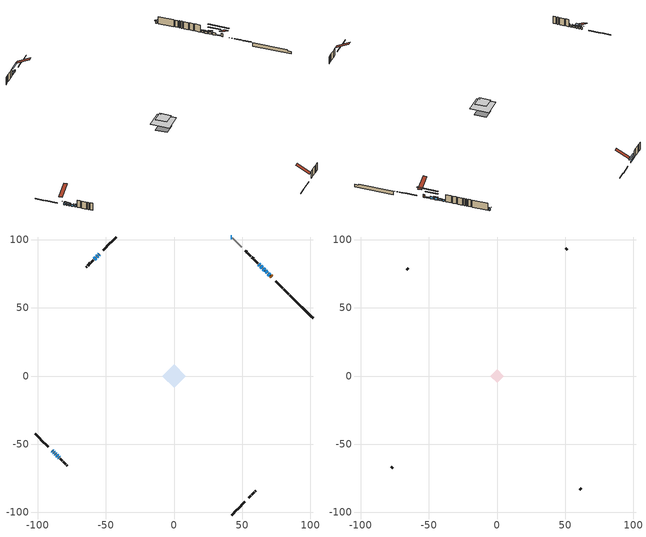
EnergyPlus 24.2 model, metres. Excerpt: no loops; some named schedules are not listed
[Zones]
conditioned space
 floor outside (Floor1 construction): -0.59,0 0,0.59 0.59,0 0,-0.59 z0.3
 floor outside (Floor3 construction): -1.14,0 0,1.14 1.14,0 0,-1.14 z0.3
 floor othersidecoefficients (Floor2 construction): -2.28,0 0,2.28 2.28,0 0,-2.28 z0.3
 floor adiabatic (AdiabaticFloorConstruction): -8.45,0 0,8.45 8.45,0 0,-8.45 z2.74
 floor foundation (Slab1 construction): -5.33,0 0,5.33 5.33,0 0,-5.33 z-2.06
 wall outside (RimJoist1 construction): 42.24,-101.97 45.94,-98.27 / -101.97,-42.24 -98.27,-45.94 / -42.24,101.97 -45.94,98.27 / 84.22,59.99 80.52,63.69 z0.3:0.6
 wall outside (RimJoist2 construction): 46.6,-97.61 51.9,-92.31 / -97.61,-46.6 -92.31,-51.9 / -46.6,97.61 -51.9,92.31 / 79.86,64.34 74.56,69.65 z0.3:0.6
 wall outside (AdiabaticWallConstruction 1): 71.58,72.63 70.82,73.39 z0.3:2.33
 wall outside (AdiabaticWallConstruction): -54.88,89.33 -55.3,88.91 z0.3:1.24; -89.33,-54.88 -88.89,-55.32 / -88.24,-55.97 -87.8,-56.4 / -84.56,-59.65 -84.13,-60.08 z0.3:1.67; -55.95,88.25 -56.82,87.39 z0.3:1.32; 70.16,74.05 69.08,75.13 / -57.47,86.74 -58.55,85.66 z0.3:0.91; -87.15,-57.06 -86.73,-57.47 z0.3:1.54; 68.43,75.78 67.13,77.08 / 66.48,77.73 65.4,78.81 z0.3:1.82; 42.24,101.97 41.73,101.97 z0.3:1.83; 64.74,79.47 63.66,80.55 / 63.01,81.2 62.14,82.06 / -86.08,-58.13 -85.22,-58.99 z0.3:1.52
 wall outside (Wall2 construction): 54.88,-89.32 56.33,-87.88 / -83.47,-60.74 -82.03,-62.18 / -59.21,85 -60.65,83.56 / 58.37,85.84 56.93,87.28 z0.3:5.18
 wall outside (Wall3 construction): 56.98,-87.22 59,-85.21 / -81.37,-62.84 -79.35,-64.86 / -61.31,82.9 -63.33,80.88 / 56.27,87.94 54.25,89.96 z0.3:5.18
 wall outside (Wall4 construction): 59.66,-84.55 60.09,-84.12 / -78.69,-65.51 -78.27,-65.94 / -63.98,80.22 -64.41,79.8 / 53.59,90.62 53.17,91.04 z0.3:5.18
 wall foundation (FoundationWall1 construction): 84.88,59.33,-2.06 84.88,59.33,0.3 100.26,43.95,0.3 100.26,43.95,-0.47 101.97,42.24,-0.47 101.97,42.24,-2.06
 wall othersidecoefficients (Wall1 construction): 61.49,82.72 59.03,85.18 z0.3:5.18
 wall othersidecoefficients (Wall5 construction): 52.51,91.7 52.18,92.03 z0.3:5.18
 wall adiabatic (Wall8 construction): 49.76,94.45 42.89,101.31 z0.3:5.18
 window (WindowConstruction 10): -54.88,89.32 -55.3,88.91 z0.3:1.24
 window (WindowConstruction 7): -89.32,-54.88 -88.89,-55.31 z0.3:1.67
 window (WindowConstruction 8): -88.24,-55.97 -87.81,-56.4 z0.3:1.67
 window (WindowConstruction 9): -55.95,88.25 -56.82,87.39 z0.3:1.31
 window (WindowConstruction 12): 70.16,74.05 69.08,75.13 z0.3:0.91
 window (WindowConstruction 13): -57.47,86.74 -58.55,85.66 z0.3:0.91
 window (WindowConstruction 11): -87.15,-57.06 -86.73,-57.47 z0.3:1.54
 window (WindowConstruction): 68.43,75.78 67.13,77.08 z0.3:1.82
 window (WindowConstruction 1): 66.48,77.73 65.4,78.81 z0.3:1.82
 window (WindowConstruction 2): 42.24,101.97 41.73,101.97 z0.3:1.82
 window (WindowConstruction 3): 64.74,79.47 63.66,80.54 z0.3:1.52
 window (WindowConstruction 4): 63.01,81.2 62.14,82.06 z0.3:1.52
 window (WindowConstruction 5): -86.08,-58.13 -85.22,-58.99 z0.3:1.52
 window (WindowConstruction 6): -84.56,-59.65 -84.13,-60.08 z0.3:1.67
 door (Door): 71.58,72.63 70.82,73.39 z0.3:2.33
 ceiling adiabatic (AdiabaticFloorConstruction): 0,-8.45 8.45,0 0,8.45 -8.45,0 z2.74
attic - vented
 floor to conditioned space (Floor4 construction Reversed): -5.08,0 0,5.08 5.08,0 0,-5.08 z5.18
 floor to conditioned space (Floor5 construction Reversed): -3.83,0 0,3.83 3.83,0 0,-3.83 z5.18
 wall outside (Wall6 construction): 60.74,-83.46 61.84,-82.36 / -77.61,-66.6 -76.51,-67.7 / -65.07,79.14 -66.17,78.04 / 51.52,92.69 50.42,93.79 z0.3:5.18
 roof outside (Roof1 construction): 54.23,-89.98,5.18 48.24,-84,9.41 46.57,-85.67,9.41 52.55,-91.65,5.18; -89.98,-54.23,5.18 -84,-48.24,9.41 -85.67,-46.57,9.41 -91.65,-52.55,5.18; -54.23,89.98,5.18 -48.24,84,9.41 -46.57,85.67,9.41 -52.55,91.65,5.18; 72.23,71.98,5.18 66.25,65.99,9.41 67.92,64.32,9.41 73.91,70.3,5.18
shading: -57.56,86.65 -52.62,91.59 -53.05,92.02 -57.99,87.08 z4.44; -88.25,-55.96 -89.97,-54.24 -90.18,-54.45 -88.46,-56.17 z2.58; -87.37,-56.83 -88.67,-55.54 -88.88,-55.75 -87.59,-57.05 z2.28; -56.92,87.29 -55.85,88.36 -56.28,88.79 -57.35,87.72 z1.46; 64.99,79.22 74.26,69.95 74.69,70.38 65.42,79.65 z6.7; -58.98,85.23 -57.04,87.17 -57.47,87.6 -59.41,85.66 z1.52; -86.2,-58.01 -87.69,-56.52 -88.98,-57.82 -87.49,-59.3 z2.3; 64.98,79.23 70.58,73.63 71.01,74.06 65.41,79.66 z4.88; 64.97,79.24 66.91,77.3 67.34,77.73 65.4,79.67 z2.43; 41.12,101.97 42.85,101.97 42.85,102.43 41.12,102.43 z2.43; 63.56,80.65 64.85,79.36 65.28,79.79 63.99,81.08 z1.67; 62.04,82.17 63.11,81.1 63.54,81.53 62.47,82.6 z1.67; -85.11,-59.1 -86.18,-58.02 -86.61,-58.46 -85.54,-59.53 z1.67; -83.7,-60.51 -84.99,-59.22 -85.2,-59.43 -83.91,-60.72 z2.28
[Building]
Building 1: Terrain=Suburbs
[Site:Location]
Edmonton Intl AP_AB: Latitude {deg}=53.31; Longitude {deg}=-113.58; Time Zone {hr}=-7; Elevation {m}=723; Keep Site Location Information=Yes
[Site:GroundTemperature:Shallow]
-1.56185, -3.61833, -3.78302, -2.80711, 1.11059, 5.01004, 8.39065, 10.5322, 10.7141, 8.97234, 5.67794, 1.89811
[Site:WaterMainsTemperature]
Calculation Method=Schedule; Temperature Schedule=mains temperature schedule
[Material] Roughness=Rough; Thermal Absorptance=0.9
Name | Thickness {m} | Conductivity {W/m-K} | Density {kg/m3} | Specific Heat {J/kg-K} | Solar Absorptance | Visible Absorptance
asphalt or fiberglass shingles | 0.00635 | 0.162714 | 1121.4 | 1465.45 | 0.4 | 0.4
ceiling loosefill ins | 0.338667 | 0.0480833 | 16.02 | 1046.75 | 0.7 | 0.7
ceiling loosefill ins 1 | 0.254 | 0.0480833 | 16.02 | 1046.75 | 0.7 | 0.7
ceiling stud and cavity | 0.1397 | 0.273574 | 65.682 | 1177.47 | 0.7 | 0.7
ceiling stud and cavity 1 | 0.1397 | 0.0977058 | 65.682 | 1177.47 | 0.7 | 0.7
concrete 4.0 in. | 0.1016 | 1.803125 | 2242.8 | 837.4 | 0.7 | 0.7
concrete 8.0 in. | 0.2032 | 1.803125 | 2242.8 | 837.4 | 0.7 | 0.7
door material | 0.04445 | 0.053851 | 512.64 | 1214.23 | 0.7 | 0.7
exterior vertical ins | 0.0878006 | 0.029427 | 32.04 | 1214.23 | 0.7 | 0.7
floor covering | 0.0127 | 0.0433444 | 54.468 | 1339.84 | 0.6 | 0.6
floor rigid ins | 0.155448 | 0.029427 | 32.04 | 1214.23 | 0.7 | 0.7
floor rigid ins 1; wall rigid ins 2 | 0.512978 | 0.029427 | 32.04 | 1214.23 | 0.7 | 0.7
floor stud and cavity | 0.1397 | 0.086689 | 92.3553 | 1139.71 | 0.7 | 0.7
floor stud and cavity 1 | 0.1397 | 0.0876757 | 92.3553 | 1139.71 | 0.7 | 0.7
floor stud and cavity 2 | 0.1397 | 0.0902386 | 92.3553 | 1139.71 | 0.7 | 0.7
floor stud and cavity 3 | 0.1397 | 1.75129 | 37.0049 | 1207.88 | 0.7 | 0.7
furniture material conditioned space 1 | 0.1524 | 0.115458 | 640.8 | 1214.23 | 0.6 | 0.6
gypsum board | 0.0127 | 0.160291 | 801 | 837.4 | 0.6 | 0.6
gypsum board 1 | 0.0127 | 0.160291 | 801 | 837.4 | 0.7 | 0.7
osb sheathing 0.5 in. | 0.0127 | 0.115458 | 512.64 | 1214.23 | 0.7 | 0.7
osb sheathing 0.75 in. | 0.01905 | 0.115458 | 512.64 | 1214.23 | 0.7 | 0.7
osb sheathing 2.0 in. | 0.0508 | 0.115458 | 512.64 | 1214.23 | 0.7 | 0.7
rim joist rigid ins; wall rigid ins 1 | 0.051816 | 0.029427 | 32.04 | 1214.23 | 0.7 | 0.7
rim joist stud and cavity | 0.0508 | 0.0442091 | 125.044 | 1163.47 | 0.6 | 0.6
rim joist stud and cavity 1 | 0.0508 | 0.0440741 | 125.044 | 1163.47 | 0.6 | 0.6
wall rigid ins | 0.051816 | 0.029427 | 32.04 | 1214.23 | 0.4 | 0.4
wall stud and cavity | 0.1397 | 0.256312 | 139.0536 | 1170.24 | 0.7 | 0.7
wall stud and cavity 1 | 0.1397 | 0.215597 | 139.0536 | 1170.24 | 0.7 | 0.7
wall stud and cavity 2 | 0.1397 | 0.202397 | 139.0536 | 1170.24 | 0.7 | 0.7
wall stud and cavity 3 | 0.1397 | 0.486764 | 139.0536 | 1170.24 | 0.7 | 0.7
wall stud and cavity 4 | 0.1397 | 0.286899 | 139.0536 | 1170.24 | 0.7 | 0.7
wall stud and cavity 5 | 0.0889 | 6.1454 | 50.32683 | 1063.81 | 0.6 | 0.6
wall stud and cavity 6 | 0.1397 | 0.16374 | 139.0536 | 1170.24 | 0.7 | 0.7
wall stud and cavity 7 | 0.0889 | 0.380278 | 52.3479 | 1209.89 | 0.7 | 0.7
wall stud and cavity 8 | 0.0889 | 0.391764 | 83.0341 | 1211.67 | 0.7 | 0.7
wood siding | 0.0254 | 0.102417 | 544.68 | 1172.36 | 0.4 | 0.4
wood siding 1 | 0.00254 | 0.102417 | 544.68 | 1172.36 | 0.4 | 0.4
wood siding 2; wood siding 3; wood siding 4 | 0.0254 | 0.102417 | 544.68 | 1172.36 | 0.7 | 0.7
[WindowMaterial:SimpleGlazingSystem]
Name | U-Factor {W/m2-K} | Solar Heat Gain Coefficient
WindowMaterial | 1.16229 | 0.42
WindowMaterial 1 | 1.17648 | 0.41
WindowMaterial 10 | 1.913486 | 0.34
WindowMaterial 11 | 1.46095 | 0.33
WindowMaterial 2 | 1.342847 | 0.37
WindowMaterial 3 | 1.376915 | 0.36
WindowMaterial 4 | 1.42575 | 0.34
WindowMaterial 5 | 1.308779 | 0.38
WindowMaterial 6 | 1.47174 | 0.33
WindowMaterial 7 | 1.36386 | 0.36
WindowMaterial 8 | 1.72838 | 0.4
WindowMaterial 9 | 1.70567 | 0.41
[Construction]
AdiabaticFloorConstruction: floor stud and cavity 3, floor rigid ins 1, osb sheathing 0.75 in., floor covering
AdiabaticWallConstruction: wood siding 3, wall rigid ins 2, wall stud and cavity 7, gypsum board
AdiabaticWallConstruction 1: wood siding 4, wall rigid ins 2, wall stud and cavity 7, gypsum board
Door: door material
Floor1 construction: floor stud and cavity, floor rigid ins, osb sheathing 0.75 in., floor covering
Floor2 construction: floor stud and cavity 1, floor rigid ins, osb sheathing 0.75 in., floor covering
Floor3 construction: floor stud and cavity 2, floor rigid ins, osb sheathing 0.75 in., floor covering
Floor4 construction Reversed: gypsum board, ceiling stud and cavity, ceiling loosefill ins
Floor5 construction Reversed: gypsum board, ceiling stud and cavity 1, ceiling loosefill ins 1
FoundationWall1 construction: concrete 8.0 in., gypsum board 1
furniture construction conditioned space 1: furniture material conditioned space 1
PartitionWallConstruction: gypsum board, wall stud and cavity 8, gypsum board
RimJoist1 construction: wood siding 2, rim joist rigid ins, osb sheathing 2.0 in., rim joist stud and cavity
RimJoist2 construction: wood siding 2, rim joist rigid ins, osb sheathing 2.0 in., rim joist stud and cavity 1
Roof1 construction: asphalt or fiberglass shingles
Slab1 construction: concrete 4.0 in.
Wall1 construction: wall rigid ins, osb sheathing 0.5 in., wall stud and cavity, gypsum board
Wall2 construction: wood siding, wall rigid ins 1, osb sheathing 0.5 in., wall stud and cavity 1, gypsum board
Wall3 construction: wood siding, wall rigid ins 1, osb sheathing 0.5 in., wall stud and cavity 2, gypsum board
Wall4 construction: wood siding, wall rigid ins 1, osb sheathing 0.5 in., wall stud and cavity 3, gypsum board
Wall5 construction: wall rigid ins, osb sheathing 0.5 in., wall stud and cavity 4, gypsum board
Wall6 construction: wood siding 1, wall stud and cavity 5
Wall8 construction: wall rigid ins, osb sheathing 0.5 in., wall stud and cavity 6, gypsum board
WindowConstruction: WindowMaterial
WindowConstruction 1: WindowMaterial 1
WindowConstruction 10: WindowMaterial 8
WindowConstruction 11: WindowMaterial 9
WindowConstruction 12: WindowMaterial 10
WindowConstruction 13: WindowMaterial 11
WindowConstruction 2: WindowMaterial 2
WindowConstruction 3: WindowMaterial 3
WindowConstruction 4; WindowConstruction 5: WindowMaterial 4
WindowConstruction 6; WindowConstruction 7: WindowMaterial 5
WindowConstruction 8: WindowMaterial 6
WindowConstruction 9: WindowMaterial 7
[Zone] Multiplier=1; Part of Total Floor Area=Yes
Name | Volume {m3}
attic - vented | 54.256
conditioned space | 564.7
[Space]
Name | Zone | Volume {m3}
attic - vented 1 | attic - vented | 54.256
conditioned space 1 | conditioned space | 564.7
[ZoneInfiltration:EffectiveLeakageArea]
infil attic - vented 1: Zone or Space=attic - vented 1; Schedule=Always On Discrete; Effective Air Leakage Area {cm2}=2814.61; Stack Coefficient=0.000633315; Wind Coefficient=1.70032e-05
[ZoneMixing]
whole house fan mix: Zone or Space=attic - vented; Schedule=Always On Continuous; Design Flow Rate Calculation Method=Flow/Zone; Design Flow Rate {m3/s}=0; Source Zone or Space=conditioned space
[SurfaceProperty:OtherSideCoefficients]
other non-freezing space: Combined Convective/Radiative Film Coefficient {W/m2-K}=8.35; Constant Temperature Coefficient=1; External Dry-Bulb Temperature Coefficient=0; Ground Temperature Coefficient=0; Wind Speed Coefficient=0; Zone Air Temperature Coefficient=0; Constant Temperature Schedule=other non-freezing space; Previous Other Side Temperature Coefficient=0
[SurfaceProperty:ExposedFoundationPerimeter]
Slab1: Exposed Perimeter Calculation Method=TotalExposedPerimeter; Total Exposed Perimeter {m}=24.171
[InternalMass] Zone or ZoneList=conditioned space; Space or SpaceList=conditioned space 1
Name | Construction | Surface Area {m2}
furniture mass conditioned space 1 | furniture construction conditioned space 1 | 85.2558
partition wall mass | PartitionWallConstruction | 213.14
[Lights]
interior lighting: Zone or ZoneList or Space or SpaceList=conditioned space 1; Schedule=interior lighting schedule; Design Level Calculation Method=LightingLevel; Lighting Level {W}=343.2; Return Air Fraction=0; Fraction Radiant=0.6; Fraction Visible=0.2; Fraction Replaceable=1
[People]
occupants: Zone or ZoneList or Space or SpaceList=conditioned space 1; Number of People Schedule=occupants schedule; Number of People Calculation Method=People; Number of People=3; Fraction Radiant=0.314171; Sensible Heat Fraction=0.56303; Activity Level Schedule=occupants activity schedule; Carbon Dioxide Generation Rate {m3/s-W}=0; Enable ASHRAE 55 Comfort Warnings=No; Mean Radiant Temperature Calculation Type=EnclosureAveraged
[ElectricEquipment] Zone or ZoneList or Space or SpaceList=conditioned space 1; Design Level Calculation Method=EquipmentLevel
Name | Schedule | Design Level {W} | Fraction Latent | Fraction Radiant | Fraction Lost
clothes dryer | clothes dryer schedule | 140.772 | 0.015 | 0.081 | 0.85
clothes washer | clothes washer schedule | 32.1985 | 0.03 | 0.162 | 0.7
cooking range | cooking range schedule | 208.969 | 0.08 | 0.432 | 0.2
dishwasher | dishwasher schedule | 66.8632 | 0.3 | 0.18 | 0.4
fridge | fridge schedule | 72.9452 | 0 | 0.6 | 0
mech vent house fan | mech vent house fan schedule | 31.5733 | 0 | 0 | 0.5
mech vent house fan cfis | mech vent house fan cfis schedule | 0 | 0 | 0 | 0
mech vent range fan 0 | mech vent range fan 0 schedule | 57 | 0 | 0 | 1
misc plug loads | misc plug loads schedule | 494.7 | 0.045 | 0.513 | 0.1
whole house fan | Always On Discrete | 0 | 0 | 0 | 1
[OtherEquipment] Zone or ZoneList or Space or SpaceList=conditioned space 1; Design Level Calculation Method=EquipmentLevel
Name | Fuel Type | Schedule | Design Level {W} | Fraction Latent | Fraction Radiant | Fraction Lost
clothes dryer 1 | Electricity | clothes dryer schedule | 0 | 0.015 | 0.081 | 0.85
cooking range 1 | Electricity | cooking range schedule | 0 | 0.08 | 0.432 | 0.2
general water use latent | None | general water use schedule | 59.3978 | 1 | 0 | 0
general water use sensible | None | general water use schedule | -58.539 | 0 | 0.6 | 0
mech vent house fan latent load | None | Always On Discrete | 0 | 1 | 0 | 0
mech vent house fan sensible load | None | Always On Discrete | 0 | 0 | 0 | 0
water heater energy adjustment1 | NaturalGas | Always On Discrete | 0.01 | 0 | 0 | 1
[ZoneInfiltration:DesignFlowRate] Zone or ZoneList or Space or SpaceList=conditioned space 1; Schedule=Always On Discrete; Design Flow Rate Calculation Method=Flow/Zone; Design Flow Rate {m3/s}=0
infil flow; natural vent flow; whole house fan flow
[Foundation:Kiva]
Foundation Kiva 1: Initial Indoor Air Temperature {C}=18; Wall Height Above Grade {m}=0.300015; Wall Depth Below Slab {m}=0.2032; Custom Block Material Name 1=exterior vertical ins; Custom Block Depth 1 {m}=2.36001; Custom Block X Position 1 {m}=0.2159; Custom Block Z Position 1 {m}=0
[Foundation:Kiva:Settings]
Soil Conductivity {W/m-K}=0.849921; Soil Density {kg/m3}=1842.3; Soil Specific Heat {J/kg-K}=418.7; Ground Solar Absorptivity=0.9; Ground Thermal Absorptivity=0.9; Ground Surface Roughness {m}=0.03; Far-Field Width {m}=40; Deep-Ground Boundary Condition=ZeroFlux; Deep-Ground Depth {m}=40; Minimum Cell Dimension {m}=0.2; Maximum Cell Growth Coefficient=3; Simulation Timestep=Timestep
[Exterior:Lights]
exterior lighting: Schedule=exterior lighting schedule; Design Level {W}=75.6
[Schedule:Constant]
Name | Hourly Value
Always On Continuous; mech vent house fan schedule; mech vent house fan cfis schedule; Always On Discrete | 1
other non-freezing space; fridge schedule | 0
occupants activity schedule | 117.228
[Schedule:Week:Daily]
interior lighting schedule Week Rule - Jan1-Jan27: interior lighting schedule day, interior lighting schedule day, interior lighting schedule day, interior lighting schedule day, interior lighting schedule day, interior lighting schedule day, interior lighting schedule day, interior lighting schedule default day, interior lighting schedule default day, interior lighting schedule default day, interior lighting schedule default day, interior lighting schedule default day
interior lighting schedule Week Rule - Jan28-Feb3: interior lighting schedule day, interior lighting schedule day, interior lighting schedule day, interior lighting schedule day, interior lighting schedule day 1, interior lighting schedule day 1, interior lighting schedule day 1, interior lighting schedule default day, interior lighting schedule default day, interior lighting schedule default day, interior lighting schedule default day, interior lighting schedule default day
interior lighting schedule Week Rule - Feb4-Feb24: interior lighting schedule day 1, interior lighting schedule day 1, interior lighting schedule day 1, interior lighting schedule day 1, interior lighting schedule day 1, interior lighting schedule day 1, interior lighting schedule day 1, interior lighting schedule default day, interior lighting schedule default day, interior lighting schedule default day, interior lighting schedule default day, interior lighting schedule default day
interior lighting schedule Week Rule - Feb25-Mar3: interior lighting schedule day 1, interior lighting schedule day 1, interior lighting schedule day 1, interior lighting schedule day 1, interior lighting schedule day 2, interior lighting schedule day 2, interior lighting schedule day 2, interior lighting schedule default day, interior lighting schedule default day, interior lighting schedule default day, interior lighting schedule default day, interior lighting schedule default day
interior lighting schedule Week Rule - Mar4-Mar31: interior lighting schedule day 2, interior lighting schedule day 2, interior lighting schedule day 2, interior lighting schedule day 2, interior lighting schedule day 2, interior lighting schedule day 2, interior lighting schedule day 2, interior lighting schedule default day, interior lighting schedule default day, interior lighting schedule default day, interior lighting schedule default day, interior lighting schedule default day
interior lighting schedule Week Rule - Apr1-Apr28: interior lighting schedule day 3, interior lighting schedule day 3, interior lighting schedule day 3, interior lighting schedule day 3, interior lighting schedule day 3, interior lighting schedule day 3, interior lighting schedule day 3, interior lighting schedule default day, interior lighting schedule default day, interior lighting schedule default day, interior lighting schedule default day, interior lighting schedule default day
interior lighting schedule Week Rule - Apr29-May5: interior lighting schedule day 3, interior lighting schedule day 3, interior lighting schedule day 4, interior lighting schedule day 4, interior lighting schedule day 4, interior lighting schedule day 4, interior lighting schedule day 4, interior lighting schedule default day, interior lighting schedule default day, interior lighting schedule default day, interior lighting schedule default day, interior lighting schedule default day
interior lighting schedule Week Rule - May6-May26: interior lighting schedule day 4, interior lighting schedule day 4, interior lighting schedule day 4, interior lighting schedule day 4, interior lighting schedule day 4, interior lighting schedule day 4, interior lighting schedule day 4, interior lighting schedule default day, interior lighting schedule default day, interior lighting schedule default day, interior lighting schedule default day, interior lighting schedule default day
interior lighting schedule Week Rule - May27-Jun2: interior lighting schedule day 4, interior lighting schedule day 4, interior lighting schedule day 4, interior lighting schedule day 4, interior lighting schedule day 4, interior lighting schedule day 5, interior lighting schedule day 5, interior lighting schedule default day, interior lighting schedule default day, interior lighting schedule default day, interior lighting schedule default day, interior lighting schedule default day
interior lighting schedule Week Rule - Jun3-Jun30: interior lighting schedule day 5, interior lighting schedule day 5, interior lighting schedule day 5, interior lighting schedule day 5, interior lighting schedule day 5, interior lighting schedule day 5, interior lighting schedule day 5, interior lighting schedule default day, interior lighting schedule default day, interior lighting schedule default day, interior lighting schedule default day, interior lighting schedule default day
interior lighting schedule Week Rule - Jul1-Jul28: interior lighting schedule day 6, interior lighting schedule day 6, interior lighting schedule day 6, interior lighting schedule day 6, interior lighting schedule day 6, interior lighting schedule day 6, interior lighting schedule day 6, interior lighting schedule default day, interior lighting schedule default day, interior lighting schedule default day, interior lighting schedule default day, interior lighting schedule default day
interior lighting schedule Week Rule - Jul29-Aug4: interior lighting schedule day 6, interior lighting schedule day 6, interior lighting schedule day 6, interior lighting schedule day 7, interior lighting schedule day 7, interior lighting schedule day 7, interior lighting schedule day 7, interior lighting schedule default day, interior lighting schedule default day, interior lighting schedule default day, interior lighting schedule default day, interior lighting schedule default day
interior lighting schedule Week Rule - Aug5-Aug25: interior lighting schedule day 7, interior lighting schedule day 7, interior lighting schedule day 7, interior lighting schedule day 7, interior lighting schedule day 7, interior lighting schedule day 7, interior lighting schedule day 7, interior lighting schedule default day, interior lighting schedule default day, interior lighting schedule default day, interior lighting schedule default day, interior lighting schedule default day
interior lighting schedule Week Rule - Aug26-Sep1: interior lighting schedule day 7, interior lighting schedule day 7, interior lighting schedule day 7, interior lighting schedule day 7, interior lighting schedule day 7, interior lighting schedule day 7, interior lighting schedule day 8, interior lighting schedule default day, interior lighting schedule default day, interior lighting schedule default day, interior lighting schedule default day, interior lighting schedule default day
interior lighting schedule Week Rule - Sep2-Sep29: interior lighting schedule day 8, interior lighting schedule day 8, interior lighting schedule day 8, interior lighting schedule day 8, interior lighting schedule day 8, interior lighting schedule day 8, interior lighting schedule day 8, interior lighting schedule default day, interior lighting schedule default day, interior lighting schedule default day, interior lighting schedule default day, interior lighting schedule default day
interior lighting schedule Week Rule - Sep30-Oct6: interior lighting schedule day 8, interior lighting schedule day 9, interior lighting schedule day 9, interior lighting schedule day 9, interior lighting schedule day 9, interior lighting schedule day 9, interior lighting schedule day 9, interior lighting schedule default day, interior lighting schedule default day, interior lighting schedule default day, interior lighting schedule default day, interior lighting schedule default day
interior lighting schedule Week Rule - Oct7-Oct27: interior lighting schedule day 9, interior lighting schedule day 9, interior lighting schedule day 9, interior lighting schedule day 9, interior lighting schedule day 9, interior lighting schedule day 9, interior lighting schedule day 9, interior lighting schedule default day, interior lighting schedule default day, interior lighting schedule default day, interior lighting schedule default day, interior lighting schedule default day
interior lighting schedule Week Rule - Oct28-Nov3: interior lighting schedule day 9, interior lighting schedule day 9, interior lighting schedule day 9, interior lighting schedule day 9, interior lighting schedule day 10, interior lighting schedule day 10, interior lighting schedule day 10, interior lighting schedule default day, interior lighting schedule default day, interior lighting schedule default day, interior lighting schedule default day, interior lighting schedule default day
interior lighting schedule Week Rule - Nov4-Nov24: interior lighting schedule day 10, interior lighting schedule day 10, interior lighting schedule day 10, interior lighting schedule day 10, interior lighting schedule day 10, interior lighting schedule day 10, interior lighting schedule day 10, interior lighting schedule default day, interior lighting schedule default day, interior lighting schedule default day, interior lighting schedule default day, interior lighting schedule default day
interior lighting schedule Week Rule - Nov25-Dec1: interior lighting schedule day 10, interior lighting schedule day 10, interior lighting schedule day 10, interior lighting schedule day 10, interior lighting schedule day 10, interior lighting schedule day 10, interior lighting schedule day 11, interior lighting schedule default day, interior lighting schedule default day, interior lighting schedule default day, interior lighting schedule default day, interior lighting schedule default day
interior lighting schedule Week Rule - Dec2-Dec31: interior lighting schedule day 11, interior lighting schedule day 11, interior lighting schedule day 11, interior lighting schedule day 11, interior lighting schedule day 11, interior lighting schedule day 11, interior lighting schedule day 11, interior lighting schedule default day, interior lighting schedule default day, interior lighting schedule default day, interior lighting schedule default day, interior lighting schedule default day
occupants schedule Week Rule - Jan1-Dec31: occupants schedule day, occupants schedule day, occupants schedule day, occupants schedule day, occupants schedule day, occupants schedule day, occupants schedule day, occupants schedule default day, occupants schedule default day, occupants schedule default day, occupants schedule default day, occupants schedule default day
clothes dryer schedule Week Rule - Jan1-Dec31: clothes dryer schedule day, clothes dryer schedule day, clothes dryer schedule day, clothes dryer schedule day, clothes dryer schedule day, clothes dryer schedule day, clothes dryer schedule day, clothes dryer schedule default day, clothes dryer schedule default day, clothes dryer schedule default day, clothes dryer schedule default day, clothes dryer schedule default day
clothes washer schedule Week Rule - Jan1-Dec31: clothes washer schedule day, clothes washer schedule day, clothes washer schedule day, clothes washer schedule day, clothes washer schedule day, clothes washer schedule day, clothes washer schedule day, clothes washer schedule default day, clothes washer schedule default day, clothes washer schedule default day, clothes washer schedule default day, clothes washer schedule default day
cooking range schedule Week Rule - Jan1-Dec31: cooking range schedule day, cooking range schedule day, cooking range schedule day, cooking range schedule day, cooking range schedule day, cooking range schedule day, cooking range schedule day, cooking range schedule default day, cooking range schedule default day, cooking range schedule default day, cooking range schedule default day, cooking range schedule default day
dishwasher schedule Week Rule - Jan1-Dec31: dishwasher schedule day, dishwasher schedule day, dishwasher schedule day, dishwasher schedule day, dishwasher schedule day, dishwasher schedule day, dishwasher schedule day, dishwasher schedule default day, dishwasher schedule default day, dishwasher schedule default day, dishwasher schedule default day, dishwasher schedule default day
mech vent range fan 0 schedule Week Rule - Jan1-Dec31: mech vent range fan 0 schedule day, mech vent range fan 0 schedule day, mech vent range fan 0 schedule day, mech vent range fan 0 schedule day, mech vent range fan 0 schedule day, mech vent range fan 0 schedule day, mech vent range fan 0 schedule day, mech vent range fan 0 schedule default day, mech vent range fan 0 schedule default day, mech vent range fan 0 schedule default day, mech vent range fan 0 schedule default day, mech vent range fan 0 schedule default day
misc plug loads schedule Week Rule - Jan1-Dec31: misc plug loads schedule day, misc plug loads schedule day, misc plug loads schedule day, misc plug loads schedule day, misc plug loads schedule day, misc plug loads schedule day, misc plug loads schedule day, misc plug loads schedule default day, misc plug loads schedule default day, misc plug loads schedule default day, misc plug loads schedule default day, misc plug loads schedule default day
general water use schedule Week Rule - Jan1-Dec31: general water use schedule day, general water use schedule day, general water use schedule day, general water use schedule day, general water use schedule day, general water use schedule day, general water use schedule day, general water use schedule default day, general water use schedule default day, general water use schedule default day, general water use schedule default day, general water use schedule default day
exterior lighting schedule Week Rule - Jan1-Jan27: exterior lighting schedule day, exterior lighting schedule day, exterior lighting schedule day, exterior lighting schedule day, exterior lighting schedule day, exterior lighting schedule day, exterior lighting schedule day, exterior lighting schedule default day, exterior lighting schedule default day, exterior lighting schedule default day, exterior lighting schedule default day, exterior lighting schedule default day
exterior lighting schedule Week Rule - Jan28-Feb3: exterior lighting schedule day, exterior lighting schedule day, exterior lighting schedule day, exterior lighting schedule day, exterior lighting schedule day 1, exterior lighting schedule day 1, exterior lighting schedule day 1, exterior lighting schedule default day, exterior lighting schedule default day, exterior lighting schedule default day, exterior lighting schedule default day, exterior lighting schedule default day
exterior lighting schedule Week Rule - Feb4-Feb24: exterior lighting schedule day 1, exterior lighting schedule day 1, exterior lighting schedule day 1, exterior lighting schedule day 1, exterior lighting schedule day 1, exterior lighting schedule day 1, exterior lighting schedule day 1, exterior lighting schedule default day, exterior lighting schedule default day, exterior lighting schedule default day, exterior lighting schedule default day, exterior lighting schedule default day
exterior lighting schedule Week Rule - Feb25-Mar3: exterior lighting schedule day 1, exterior lighting schedule day 1, exterior lighting schedule day 1, exterior lighting schedule day 1, exterior lighting schedule day 2, exterior lighting schedule day 2, exterior lighting schedule day 2, exterior lighting schedule default day, exterior lighting schedule default day, exterior lighting schedule default day, exterior lighting schedule default day, exterior lighting schedule default day
exterior lighting schedule Week Rule - Mar4-Mar31: exterior lighting schedule day 2, exterior lighting schedule day 2, exterior lighting schedule day 2, exterior lighting schedule day 2, exterior lighting schedule day 2, exterior lighting schedule day 2, exterior lighting schedule day 2, exterior lighting schedule default day, exterior lighting schedule default day, exterior lighting schedule default day, exterior lighting schedule default day, exterior lighting schedule default day
exterior lighting schedule Week Rule - Apr1-Apr28: exterior lighting schedule day 3, exterior lighting schedule day 3, exterior lighting schedule day 3, exterior lighting schedule day 3, exterior lighting schedule day 3, exterior lighting schedule day 3, exterior lighting schedule day 3, exterior lighting schedule default day, exterior lighting schedule default day, exterior lighting schedule default day, exterior lighting schedule default day, exterior lighting schedule default day
exterior lighting schedule Week Rule - Apr29-May5: exterior lighting schedule day 3, exterior lighting schedule day 3, exterior lighting schedule day 4, exterior lighting schedule day 4, exterior lighting schedule day 4, exterior lighting schedule day 4, exterior lighting schedule day 4, exterior lighting schedule default day, exterior lighting schedule default day, exterior lighting schedule default day, exterior lighting schedule default day, exterior lighting schedule default day
exterior lighting schedule Week Rule - May6-May26: exterior lighting schedule day 4, exterior lighting schedule day 4, exterior lighting schedule day 4, exterior lighting schedule day 4, exterior lighting schedule day 4, exterior lighting schedule day 4, exterior lighting schedule day 4, exterior lighting schedule default day, exterior lighting schedule default day, exterior lighting schedule default day, exterior lighting schedule default day, exterior lighting schedule default day
exterior lighting schedule Week Rule - May27-Jun2: exterior lighting schedule day 4, exterior lighting schedule day 4, exterior lighting schedule day 4, exterior lighting schedule day 4, exterior lighting schedule day 4, exterior lighting schedule day 5, exterior lighting schedule day 5, exterior lighting schedule default day, exterior lighting schedule default day, exterior lighting schedule default day, exterior lighting schedule default day, exterior lighting schedule default day
[Schedule:Year]
interior lighting schedule: interior lighting schedule Week Rule - Jan1-Jan27, 1, 1, 1, 27, interior lighting schedule Week Rule - Jan28-Feb3, 1, 28, 2, 3, interior lighting schedule Week Rule - Feb4-Feb24, 2, 4, 2, 24, interior lighting schedule Week Rule - Feb25-Mar3, 2, 25, 3, 3, interior lighting schedule Week Rule - Mar4-Mar31, 3, 4, 3, 31, interior lighting schedule Week Rule - Apr1-Apr28, 4, 1, 4, 28, interior lighting schedule Week Rule - Apr29-May5, 4, 29, 5, 5, interior lighting schedule Week Rule - May6-May26, 5, 6, 5, 26, interior lighting schedule Week Rule - May27-Jun2, 5, 27, 6, 2, interior lighting schedule Week Rule - Jun3-Jun30, 6, 3, 6, 30, interior lighting schedule Week Rule - Jul1-Jul28, 7, 1, 7, 28, interior lighting schedule Week Rule - Jul29-Aug4, 7, 29, 8, 4, interior lighting schedule Week Rule - Aug5-Aug25, 8, 5, 8, 25, interior lighting schedule Week Rule - Aug26-Sep1, 8, 26, 9, 1, interior lighting schedule Week Rule - Sep2-Sep29, 9, 2, 9, 29, interior lighting schedule Week Rule - Sep30-Oct6, 9, 30, 10, 6, interior lighting schedule Week Rule - Oct7-Oct27, 10, 7, 10, 27, interior lighting schedule Week Rule - Oct28-Nov3, 10, 28, 11, 3, interior lighting schedule Week Rule - Nov4-Nov24, 11, 4, 11, 24, interior lighting schedule Week Rule - Nov25-Dec1, 11, 25, 12, 1, interior lighting schedule Week Rule - Dec2-Dec31, 12, 2, 12, 31
occupants schedule: occupants schedule Week Rule - Jan1-Dec31, 1, 1, 12, 31
clothes dryer schedule: clothes dryer schedule Week Rule - Jan1-Dec31, 1, 1, 12, 31
clothes washer schedule: clothes washer schedule Week Rule - Jan1-Dec31, 1, 1, 12, 31
cooking range schedule: cooking range schedule Week Rule - Jan1-Dec31, 1, 1, 12, 31
dishwasher schedule: dishwasher schedule Week Rule - Jan1-Dec31, 1, 1, 12, 31
mech vent range fan 0 schedule: mech vent range fan 0 schedule Week Rule - Jan1-Dec31, 1, 1, 12, 31
misc plug loads schedule: misc plug loads schedule Week Rule - Jan1-Dec31, 1, 1, 12, 31
general water use schedule: general water use schedule Week Rule - Jan1-Dec31, 1, 1, 12, 31
exterior lighting schedule: exterior lighting schedule Week Rule - Jan1-Jan27, 1, 1, 1, 27, exterior lighting schedule Week Rule - Jan28-Feb3, 1, 28, 2, 3, exterior lighting schedule Week Rule - Feb4-Feb24, 2, 4, 2, 24, exterior lighting schedule Week Rule - Feb25-Mar3, 2, 25, 3, 3, exterior lighting schedule Week Rule - Mar4-Mar31, 3, 4, 3, 31, exterior lighting schedule Week Rule - Apr1-Apr28, 4, 1, 4, 28, exterior lighting schedule Week Rule - Apr29-May5, 4, 29, 5, 5, exterior lighting schedule Week Rule - May6-May26, 5, 6, 5, 26, exterior lighting schedule Week Rule - May27-Jun2, 5, 27, 6, 2, exterior lighting schedule Week Rule - Jun3-Jun30, 6, 3, 6, 30, exterior lighting schedule Week Rule - Jul1-Jul28, 7, 1, 7, 28, exterior lighting schedule Week Rule - Jul29-Aug4, 7, 29, 8, 4, exterior lighting schedule Week Rule - Aug5-Aug25, 8, 5, 8, 25, exterior lighting schedule Week Rule - Aug26-Sep1, 8, 26, 9, 1, exterior lighting schedule Week Rule - Sep2-Sep29, 9, 2, 9, 29, exterior lighting schedule Week Rule - Sep30-Oct6, 9, 30, 10, 6, exterior lighting schedule Week Rule - Oct7-Oct27, 10, 7, 10, 27, exterior lighting schedule Week Rule - Oct28-Nov3, 10, 28, 11, 3, exterior lighting schedule Week Rule - Nov4-Nov24, 11, 4, 11, 24, exterior lighting schedule Week Rule - Nov25-Dec1, 11, 25, 12, 1, exterior lighting schedule Week Rule - Dec2-Dec31, 12, 2, 12, 31
[Schedule:Compact]
mains temperature schedule: Through: 01/01, For: AllDays, Until: 24:00, 3.97167, Through: 01/02, For: AllDays, Until: 24:00, 3.90778, Through: 01/03, For: AllDays, Until: 24:00, 3.84556, Through: 01/04, For: AllDays, Until: 24:00, 3.78389, Through: 01/05, For: AllDays, Until: 24:00, 3.72278, Through: 01/06, For: AllDays, Until: 24:00, 3.66278, Through: 01/07, For: AllDays, Until: 24:00, 3.60389, Through: 01/08, For: AllDays, Until: 24:00, 3.54556, Through: 01/09, For: AllDays, Until: 24:00, 3.48833, Through: 01/10, For: AllDays, Until: 24:00, 3.43167, Through: 01/11, For: AllDays, Until: 24:00, 3.37611, Through: 01/12, For: AllDays, Until: 24:00, 3.32167, Through: 01/13, For: AllDays, Until: 24:00, 3.26833, Through: 01/14, For: AllDays, Until: 24:00, 3.21556, Through: 01/15, For: AllDays, Until: 24:00, 3.16444, Through: 01/16, For: AllDays, Until: 24:00, 3.11389, Through: 01/17, For: AllDays, Until: 24:00, 3.06444, Through: 01/18, For: AllDays, Until: 24:00, 3.01611, Through: 01/19, For: AllDays, Until: 24:00, 2.96889, Through: 01/20, For: AllDays, Until: 24:00, 2.92278, Through: 01/21, For: AllDays, Until: 24:00, 2.87722, Through: 01/22, For: AllDays, Until: 24:00, 2.83333, Through: 01/23, For: AllDays, Until: 24:00, 2.79056, Through: 01/24, For: AllDays, Until: 24:00, 2.74889, Through: 01/25, For: AllDays, Until: 24:00, 2.70833, Through: 01/26, For: AllDays, Until: 24:00, 2.66889, Through: 01/27, For: AllDays, Until: 24:00, 2.63056, Through: 01/28, For: AllDays, Until: 24:00, 2.59333, Through: 01/29, For: AllDays, Until: 24:00, 2.55778, Through: 01/30, For: AllDays, Until: 24:00, 2.52278, Through: 01/31, For: AllDays, Until: 24:00, 2.48944, Through: 02/01, For: AllDays, Until: 24:00, 2.45722, Through: 02/02, For: AllDays, Until: 24:00, 2.42611, Through: 02/03, For: AllDays, Until: 24:00, 2.39667, Through: 02/04, For: AllDays, Until: 24:00, 2.36833, Through: 02/05, For: AllDays, Until: 24:00, 2.34111, Through: 02/06, For: AllDays, Until: 24:00, 2.315, Through: 02/07, For: AllDays, Until: 24:00, 2.29056, Through: 02/08, For: AllDays, Until: 24:00, 2.26722, Through: 02/09, For: AllDays, Until: 24:00, 2.245, Through: 02/10, For: AllDays, Until: 24:00, 2.22444, Through: 02/11, For: AllDays, Until: 24:00, 2.20444, Through: 02/12, For: AllDays, Until: 24:00, 2.18667, Through: 02/13, For: AllDays, Until: 24:00, 2.17, Through: 02/14, For: AllDays, Until: 24:00, 2.15444, Through: 02/15, For: AllDays, Until: 24:00, 2.14, Through: 02/16, For: AllDays, Until: 24:00, 2.12722, Through: 02/17, For: AllDays, Until: 24:00, 2.11556, Through: 02/18, For: AllDays, Until: 24:00, 2.10556, Through: 02/19, For: AllDays, Until: 24:00, 2.09667, Through: 02/20, For: AllDays, Until: 24:00, 2.08889, Through: 02/21, For: AllDays, Until: 24:00, 2.08278, Through: 02/22, For: AllDays, Until: 24:00, 2.07833, Through: 02/23, For: AllDays, Until: 24:00, 2.07444, Through: 02/24, For: AllDays, Until: 24:00, 2.07278, Through: 02/25, For: AllDays, Until: 24:00, 2.07167, Through: 02/26, For: AllDays, Until: 24:00, 2.07222, Through: 02/27, For: AllDays, Until: 24:00, 2.07444, Through: 02/28, For: AllDays, Until: 24:00, 2.07778, Through: 03/01, For: AllDays, Until: 24:00, 2.08222, Through: 03/02, For: AllDays, Until: 24:00, 2.08833, Through: 03/03, For: AllDays, Until: 24:00, 2.09556, Through: 03/04, For: AllDays, Until: 24:00, 2.10444, Through: 03/05, For: AllDays, Until: 24:00, 2.11444, Through: 03/06, For: AllDays, Until: 24:00, 2.12556, Through: 03/07, For: AllDays, Until: 24:00, 2.13833, Through: 03/08, For: AllDays, Until: 24:00, 2.15278, Through: 03/09, For: AllDays, Until: 24:00, 2.16778, Through: 03/10, For: AllDays, Until: 24:00, 2.18444, Through: 03/11, For: AllDays, Until: 24:00, 2.20278, Through: 03/12, For: AllDays, Until: 24:00, 2.22167, Through: 03/13, For: AllDays, Until: 24:00, 2.24278, Through: 03/14, For: AllDays, Until: 24:00, 2.26444, Through: 03/15, For: AllDays, Until: 24:00, 2.28778, Through: 03/16, For: AllDays, Until: 24:00, 2.31222, Through: 03/17, For: AllDays, Until: 24:00, 2.33778, Through: 03/18, For: AllDays, Until: 24:00, 2.365, Through: 03/19, For: AllDays, Until: 24:00, 2.39333, Through: 03/20, For: AllDays, Until: 24:00, 2.42278, Through: 03/21, For: AllDays, Until: 24:00, 2.45389, Through: 03/22, For: AllDays, Until: 24:00, 2.48611, Through: 03/23, For: AllDays, Until: 24:00, 2.51889, Through: 03/24, For: AllDays, Until: 24:00, 2.55389, Through: 03/25, For: AllDays, Until: 24:00, 2.58944, Through: 03/26, For: AllDays, Until: 24:00, 2.62611, Through: 03/27, For: AllDays, Until: 24:00, 2.66444, Through: 03/28, For: AllDays, Until: 24:00, 2.70389, Through: 03/29, For: AllDays, Until: 24:00, 2.74389, Through: 03/30, For: AllDays, Until: 24:00, 2.78556, Through: 03/31, For: AllDays, Until: 24:00, 2.82833, Through: 04/01, For: AllDays, Until: 24:00, 2.87222, Through: 04/02, For: AllDays, Until: 24:00, 2.91722, Through: 04/03, For: AllDays, Until: 24:00, 2.96333, Through: 04/04, For: AllDays, Until: 24:00, 3.01056, Through: 04/05, For: AllDays, Until: 24:00, 3.05889, Through: 04/06, For: AllDays, Until: 24:00, 3.10833, Through: 04/07, For: AllDays, Until: 24:00, 3.15833, Through: 04/08, For: AllDays, Until: 24:00, 3.21, Through: 04/09, For: AllDays, Until: 24:00, 3.26222, Through: 04/10, For: AllDays, Until: 24:00, 3.31556, Through: 04/11, For: AllDays, Until: 24:00, 3.37, Through: 04/12, For: AllDays, Until: 24:00, 3.42556, Through: 04/13, For: AllDays, Until: 24:00, 3.48167, Through: 04/14, For: AllDays, Until: 24:00, 3.53889, Through: 04/15, For: AllDays, Until: 24:00, 3.59722, Through: 04/16, For: AllDays, Until: 24:00, 3.65611, Through: 04/17, For: AllDays, Until: 24:00, 3.71611, Through: 04/18, For: AllDays, Until: 24:00, 3.77667, Through: 04/19, For: AllDays, Until: 24:00, 3.83833, Through: 04/20, For: AllDays, Until: 24:00, 3.90111, Through: 04/21, For: AllDays, Until: 24:00, 3.96444, Through: 04/22, For: AllDays, Until: 24:00, 4.02833, Through: 04/23, For: AllDays, Until: 24:00, 4.09333, Through: 04/24, For: AllDays, Until: 24:00, 4.15889, Through: 04/25, For: AllDays, Until: 24:00, 4.225, Through: 04/26, For: AllDays, Until: 24:00, 4.29222, Through: 04/27, For: AllDays, Until: 24:00, 4.36, Through: 04/28, For: AllDays, Until: 24:00, 4.42833, Through: 04/29, For: AllDays, Until: 24:00, 4.49722, Through: 04/30, For: AllDays, Until: 24:00, 4.56667, Through: 05/01, For: AllDays, Until: 24:00, 4.63722, Through: 05/02, For: AllDays, Until: 24:00, 4.70833, Through: 05/03, For: AllDays, Until: 24:00, 4.77944, Through: 05/04, For: AllDays, Until: 24:00, 4.85167, Through: 05/05, For: AllDays, Until: 24:00, 4.92389, Through: 05/06, For: AllDays, Until: 24:00, 4.99722, Through: 05/07, For: AllDays, Until: 24:00, 5.07056, Through: 05/08, For: AllDays, Until: 24:00, 5.145, Through: 05/09, For: AllDays, Until: 24:00, 5.21944, Through: 05/10, For: AllDays, Until: 24:00, 5.29389, Through: 05/11, For: AllDays, Until: 24:00, 5.36944, Through: 05/12, For: AllDays, Until: 24:00, 5.445, Through: 05/13, For: AllDays, Until: 24:00, 5.52111, Through: 05/14, For: AllDays, Until: 24:00, 5.59722, Through: 05/15, For: AllDays, Until: 24:00, 5.67389, Through: 05/16, For: AllDays, Until: 24:00, 5.75056, Through: 05/17, For: AllDays, Until: 24:00, 5.82778, Through: 05/18, For: AllDays, Until: 24:00, 5.90556, Through: 05/19, For: AllDays, Until: 24:00, 5.98278, Through: 05/20, For: AllDays, Until: 24:00, 6.06056, Through: 05/21, For: AllDays, Until: 24:00, 6.13889, Through: 05/22, For: AllDays, Until: 24:00, 6.21667, Through: 05/23, For: AllDays, Until: 24:00, 6.295, Through: 05/24, For: AllDays, Until: 24:00, 6.37333, Through: 05/25, For: AllDays, Until: 24:00, 6.45222, Through: 05/26, For: AllDays, Until: 24:00, 6.53056, Through: 05/27, For: AllDays, Until: 24:00, 6.60889, Through: 05/28, For: AllDays, Until: 24:00, 6.68778, Through: 05/29, For: AllDays, Until: 24:00, 6.76611, Through: 05/30, For: AllDays, Until: 24:00, 6.84444, Through: 05/31, For: AllDays, Until: 24:00, 6.92278, Through: 06/01, For: AllDays, Until: 24:00, 7.00111, Through: 06/02, For: AllDays, Until: 24:00, 7.07944, Through: 06/03, For: AllDays, Until: 24:00, 7.15778, Through: 06/04, For: AllDays, Until: 24:00, 7.23556, Through: 06/05, For: AllDays, Until: 24:00, 7.31333, Through: 06/06, For: AllDays, Until: 24:00, 7.39056, Through: 06/07, For: AllDays, Until: 24:00, 7.46833, Through: 06/08, For: AllDays, Until: 24:00, 7.545, Through: 06/09, For: AllDays, Until: 24:00, 7.62222, Through: 06/10, For: AllDays, Until: 24:00, 7.69833, Through: 06/11, For: AllDays, Until: 24:00, 7.775, Through: 06/12, For: AllDays, Until: 24:00, 7.85056, Through: 06/13, For: AllDays, Until: 24:00, 7.92611, Through: 06/14, For: AllDays, Until: 24:00, 8.00111, Through: 06/15, For: AllDays, Until: 24:00, 8.07611, Through: 06/16, For: AllDays, Until: 24:00, 8.15056, Through: 06/17, For: AllDays, Until: 24:00, 8.22389, Through: 06/18, For: AllDays, Until: 24:00, 8.29778, Through: 06/19, For: AllDays, Until: 24:00, 8.37056, Through: 06/20, For: AllDays, Until: 24:00, 8.44278, Through: 06/21, For: AllDays, Until: 24:00, 8.51444, Through: 06/22, For: AllDays, Until: 24:00, 8.58611, Through: 06/23, For: AllDays, Until: 24:00, 8.65667, Through: 06/24, For: AllDays, Until: 24:00, 8.72667, Through: 06/25, For: AllDays, Until: 24:00, 8.79611, Through: 06/26, For: AllDays, Until: 24:00, 8.865, Through: 06/27, For: AllDays, Until: 24:00, 8.93333, Through: 06/28, For: AllDays, Until: 24:00, 9.00056, Through: 06/29, For: AllDays, Until: 24:00, 9.06778, Through: 06/30, For: AllDays, Until: 24:00, 9.13333, Through: 07/01, For: AllDays, Until: 24:00, 9.19889, Through: 07/02, For: AllDays, Until: 24:00, 9.26333, Through: 07/03, For: AllDays, Until: 24:00, 9.32722, Through: 07/04, For: AllDays, Until: 24:00, 9.39056, Through: 07/05, For: AllDays, Until: 24:00, 9.45278, Through: 07/06, For: AllDays, Until: 24:00, 9.51389, Through: 07/07, For: AllDays, Until: 24:00, 9.57444, Through: 07/08, For: AllDays, Until: 24:00, 9.63389, Through: 07/09, For: AllDays, Until: 24:00, 9.69278, Through: 07/10, For: AllDays, Until: 24:00, 9.75056, Through: 07/11, For: AllDays, Until: 24:00, 9.80778, Through: 07/12, For: AllDays, Until: 24:00, 9.86333, Through: 07/13, For: AllDays, Until: 24:00, 9.91833, Through: 07/14, For: AllDays, Until: 24:00, 9.97278, Through: 07/15, For: AllDays, Until: 24:00, 10.0256, Through: 07/16, For: AllDays, Until: 24:00, 10.0778, Through: 07/17, For: AllDays, Until: 24:00, 10.1289, Through: 07/18, For: AllDays, Until: 24:00, 10.1789, Through: 07/19, For: AllDays, Until: 24:00, 10.2278, Through: 07/20, For: AllDays, Until: 24:00, 10.2756, Through: 07/21, For: AllDays, Until: 24:00, 10.3222, Through: 07/22, For: AllDays, Until: 24:00, 10.3683, Through: 07/23, For: AllDays, Until: 24:00, 10.4128, Through: 07/24, For: AllDays, Until: 24:00, 10.4561, Through: 07/25, For: AllDays, Until: 24:00, 10.4989, Through: 07/26, For: AllDays, Until: 24:00, 10.54, Through: 07/27, For: AllDays, Until: 24:00, 10.58, Through: 07/28, For: AllDays, Until: 24:00, 10.6189, Through: 07/29, For: AllDays, Until: 24:00, 10.6567, Through: 07/30, For: AllDays, Until: 24:00, 10.6928, Through: 07/31, For: AllDays, Until: 24:00, 10.7283, Through: 08/01, For: AllDays, Until: 24:00, 10.7622, Through: 08/02, For: AllDays, Until: 24:00, 10.7956, Through: 08/03, For: AllDays, Until: 24:00, 10.8272, Through: 08/04, For: AllDays, Until: 24:00, 10.8572, Through: 08/05, For: AllDays, Until: 24:00, 10.8867, Through: 08/06, For: AllDays, Until: 24:00, 10.9144, Through: 08/07, For: AllDays, Until: 24:00, 10.9411, Through: 08/08, For: AllDays, Until: 24:00, 10.9667, Through: 08/09, For: AllDays, Until: 24:00, 10.9906, Through: 08/10, For: AllDays, Until: 24:00, 11.0133, Through: 08/11, For: AllDays, Until: 24:00, 11.035, Through: 08/12, For: AllDays, Until: 24:00, 11.055, Through: 08/13, For: AllDays, Until: 24:00, 11.0739, Through: 08/14, For: AllDays, Until: 24:00, 11.0917, Through: 08/15, For: AllDays, Until: 24:00, 11.1078, Through: 08/16, For: AllDays, Until: 24:00, 11.1228, Through: 08/17, For: AllDays, Until: 24:00, 11.1361, Through: 08/18, For: AllDays, Until: 24:00, 11.1483, Through: 08/19, For: AllDays, Until: 24:00, 11.1594, Through: 08/20, For: AllDays, Until: 24:00, 11.1689, Through: 08/21, For: AllDays, Until: 24:00, 11.1772, Through: 08/22, For: AllDays, Until: 24:00, 11.1844, Through: 08/23, For: AllDays, Until: 24:00, 11.19, Through: 08/24, For: AllDays, Until: 24:00, 11.1939, Through: 08/25, For: AllDays, Until: 24:00, 11.1967, Through: 08/26, For: AllDays, Until: 24:00, 11.1983, Through: 08/27, For: AllDays, Until: 24:00, 11.1983, Through: 08/28, For: AllDays, Until: 24:00, 11.1972, Through: 08/29, For: AllDays, Until: 24:00, 11.195, Through: 08/30, For: AllDays, Until: 24:00, 11.1911, Through: 08/31, For: AllDays, Until: 24:00, 11.1856, Through: 09/01, For: AllDays, Until: 24:00, 11.1789, Through: 09/02, For: AllDays, Until: 24:00, 11.1711, Through: 09/03, For: AllDays, Until: 24:00, 11.1617, Through: 09/04, For: AllDays, Until: 24:00, 11.1511, Through: 09/05, For: AllDays, Until: 24:00, 11.1394, Through: 09/06, For: AllDays, Until: 24:00, 11.1261, Through: 09/07, For: AllDays, Until: 24:00, 11.1111, Through: 09/08, For: AllDays, Until: 24:00, 11.0956, Through: 09/09, For: AllDays, Until: 24:00, 11.0778, Through: 09/10, For: AllDays, Until: 24:00, 11.0594, Through: 09/11, For: AllDays, Until: 24:00, 11.0394, Through: 09/12, For: AllDays, Until: 24:00, 11.0183, Through: 09/13, For: AllDays, Until: 24:00, 10.9961, Through: 09/14, For: AllDays, Until: 24:00, 10.9722, Through: 09/15, For: AllDays, Until: 24:00, 10.9472, Through: 09/16, For: AllDays, Until: 24:00, 10.9206, Through: 09/17, For: AllDays, Until: 24:00, 10.8928, Through: 09/18, For: AllDays, Until: 24:00, 10.8639, Through: 09/19, For: AllDays, Until: 24:00, 10.8339, Through: 09/20, For: AllDays, Until: 24:00, 10.8028, Through: 09/21, For: AllDays, Until: 24:00, 10.77, Through: 09/22, For: AllDays, Until: 24:00, 10.7361, Through: 09/23, For: AllDays, Until: 24:00, 10.7011, Through: 09/24, For: AllDays, Until: 24:00, 10.665, Through: 09/25, For: AllDays, Until: 24:00, 10.6272, Through: 09/26, For: AllDays, Until: 24:00, 10.5889, Through: 09/27, For: AllDays, Until: 24:00, 10.5489, Through: 09/28, For: AllDays, Until: 24:00, 10.5078, Through: 09/29, For: AllDays, Until: 24:00, 10.4661, Through: 09/30, For: AllDays, Until: 24:00, 10.4228, Through: 10/01, For: AllDays, Until: 24:00, 10.3783, Through: 10/02, For: AllDays, Until: 24:00, 10.3328, Through: 10/03, For: AllDays, Until: 24:00, 10.2861, Through: 10/04, For: AllDays, Until: 24:00, 10.2383, Through: 10/05, For: AllDays, Until: 24:00, 10.19, Through: 10/06, For: AllDays, Until: 24:00, 10.14, Through: 10/07, For: AllDays, Until: 24:00, 10.0894, Through: 10/08, For: AllDays, Until: 24:00, 10.0372, Through: 10/09, For: AllDays, Until: 24:00, 9.98444, Through: 10/10, For: AllDays, Until: 24:00, 9.93056, Through: 10/11, For: AllDays, Until: 24:00, 9.87611, Through: 10/12, For: AllDays, Until: 24:00, 9.82, Through: 10/13, For: AllDays, Until: 24:00, 9.76333, Through: 10/14, For: AllDays, Until: 24:00, 9.70611, Through: 10/15, For: AllDays, Until: 24:00, 9.64722, Through: 10/16, For: AllDays, Until: 24:00, 9.58778, Through: 10/17, For: AllDays, Until: 24:00, 9.52778, Through: 10/18, For: AllDays, Until: 24:00, 9.46667, Through: 10/19, For: AllDays, Until: 24:00, 9.40444, Through: 10/20, For: AllDays, Until: 24:00, 9.34167, Through: 10/21, For: AllDays, Until: 24:00, 9.27778, Through: 10/22, For: AllDays, Until: 24:00, 9.21333, Through: 10/23, For: AllDays, Until: 24:00, 9.14833, Through: 10/24, For: AllDays, Until: 24:00, 9.08222, Through: 10/25, For: AllDays, Until: 24:00, 9.01556, Through: 10/26, For: AllDays, Until: 24:00, 8.94833, Through: 10/27, For: AllDays, Until: 24:00, 8.88056, Through: 10/28, For: AllDays, Until: 24:00, 8.81167, Through: 10/29, For: AllDays, Until: 24:00, 8.74222, Through: 10/30, For: AllDays, Until: 24:00, 8.67222, Through: 10/31, For: AllDays, Until: 24:00, 8.60167, Through: 11/01, For: AllDays, Until: 24:00, 8.53056, Through: 11/02, For: AllDays, Until: 24:00, 8.45889, Through: 11/03, For: AllDays, Until: 24:00, 8.38667, Through: 11/04, For: AllDays, Until: 24:00, 8.31389, Through: 11/05, For: AllDays, Until: 24:00, 8.24056, Through: 11/06, For: AllDays, Until: 24:00, 8.16667, Through: 11/07, For: AllDays, Until: 24:00, 8.09278, Through: 11/08, For: AllDays, Until: 24:00, 8.01833, Through: 11/09, For: AllDays, Until: 24:00, 7.94278, Through: 11/10, For: AllDays, Until: 24:00, 7.86778, Through: 11/11, For: AllDays, Until: 24:00, 7.79167, Through: 11/12, For: AllDays, Until: 24:00, 7.71556, Through: 11/13, For: AllDays, Until: 24:00, 7.63944, Through: 11/14, For: AllDays, Until: 24:00, 7.56222, Through: 11/15, For: AllDays, Until: 24:00, 7.48556, Through: 11/16, For: AllDays, Until: 24:00, 7.40833, Through: 11/17, For: AllDays, Until: 24:00, 7.33056, Through: 11/18, For: AllDays, Until: 24:00, 7.25278, Through: 11/19, For: AllDays, Until: 24:00, 7.175, Through: 11/20, For: AllDays, Until: 24:00, 7.09722, Through: 11/21, For: AllDays, Until: 24:00, 7.01889, Through: 11/22, For: AllDays, Until: 24:00, 6.94056, Through: 11/23, For: AllDays, Until: 24:00, 6.86222, Through: 11/24, For: AllDays, Until: 24:00, 6.78389, Through: 11/25, For: AllDays, Until: 24:00, 6.705, Through: 11/26, For: AllDays, Until: 24:00, 6.62667, Through: 11/27, For: AllDays, Until: 24:00, 6.54833, Through: 11/28, For: AllDays, Until: 24:00, 6.46944, Through: 11/29, For: AllDays, Until: 24:00, 6.39111, Through: 11/30, For: AllDays, Until: 24:00, 6.31278, Through: 12/01, For: AllDays, Until: 24:00, 6.23444, Through: 12/02, For: AllDays, Until: 24:00, 6.15611, Through: 12/03, For: AllDays, Until: 24:00, 6.07833, Through: 12/04, For: AllDays, Until: 24:00, 6.00056, Through: 12/05, For: AllDays, Until: 24:00, 5.92278, Through: 12/06, For: AllDays, Until: 24:00, 5.84556, Through: 12/07, For: AllDays, Until: 24:00, 5.76833, Through: 12/08, For: AllDays, Until: 24:00, 5.69111, Through: 12/09, For: AllDays, Until: 24:00, 5.61444, Through: 12/10, For: AllDays, Until: 24:00, 5.53778, Through: 12/11, For: AllDays, Until: 24:00, 5.46222, Through: 12/12, For: AllDays, Until: 24:00, 5.38611, Through: 12/13, For: AllDays, Until: 24:00, 5.31111, Through: 12/14, For: AllDays, Until: 24:00, 5.23611, Through: 12/15, For: AllDays, Until: 24:00, 5.16167, Through: 12/16, For: AllDays, Until: 24:00, 5.08722, Through: 12/17, For: AllDays, Until: 24:00, 5.01389, Through: 12/18, For: AllDays, Until: 24:00, 4.94056, Through: 12/19, For: AllDays, Until: 24:00, 4.86778, Through: 12/20, For: AllDays, Until: 24:00, 4.79556, Through: 12/21, For: AllDays, Until: 24:00, 4.72389, Through: 12/22, For: AllDays, Until: 24:00, 4.65333, Through: 12/23, For: AllDays, Until: 24:00, 4.58278, Through: 12/24, For: AllDays, Until: 24:00, 4.51278, Through: 12/25, For: AllDays, Until: 24:00, 4.44389, Through: 12/26, For: AllDays, Until: 24:00, 4.375, Through: 12/27, For: AllDays, Until: 24:00, 4.30722, Through: 12/28, For: AllDays, Until: 24:00, 4.24, Through: 12/29, For: AllDays, Until: 24:00, 4.17333, Through: 12/30, For: AllDays, Until: 24:00, 4.10778, Through: 12/31, For: AllDays, Until: 24:00, 4.04278
